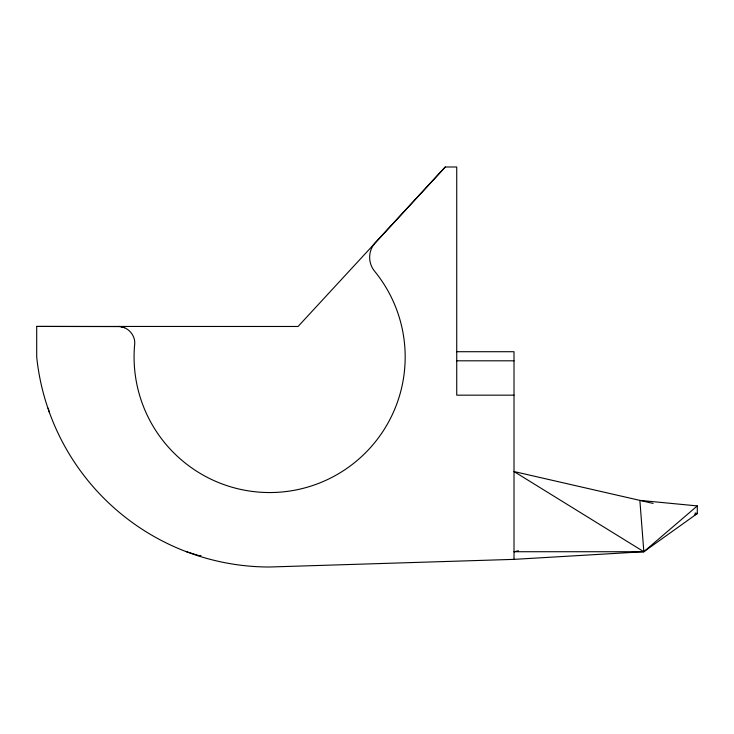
<?xml version="1.0" encoding="UTF-8"?>
<svg xmlns="http://www.w3.org/2000/svg" width="734" height="734" viewBox="0 0 734 734"><rect width="100%" height="100%" fill="white"/><g stroke="black" fill="none" stroke-linecap="round" stroke-linejoin="round"><path stroke-width="1.1" d="M514.011 395.167L456.731 395.167L456.731 166.994L445.281 166.994L374.588 243.459A21.928 21.928 0 0 0 374.588 271.204A135.561 135.561 0 0 1 308.711 486.789A135.561 135.561 0 0 1 134.753 343.42C135.093 334.465 127.211 326.3 118.238 326.437M445.281 166.994L298.068 326.483L36.7 326.437L36.7 356.99A234.174 234.174 0 0 0 269.626 567.006L514.011 559.363L643.837 551.729L697.3 513.543L697.3 505.909L639.865 500.386L643.837 551.729L514.011 551.729L518.479 550.803M697.3 505.909L643.837 551.729L514.011 471.54L653.122 503.423M694.327 515.24L697.3 513.543L695.089 513.038M695.061 514.011L697.3 513.543M122.028 327.025L122.587 327.025M456.731 351.714L514.011 351.714L514.011 559.363M456.731 360.807L514.011 360.807M201.006 555.546L198.712 555.546L185.629 551.418M124.67 327.74L120.431 326.584L36.7 326.437M48.16 408.168L49.481 412.673"/></g></svg>
